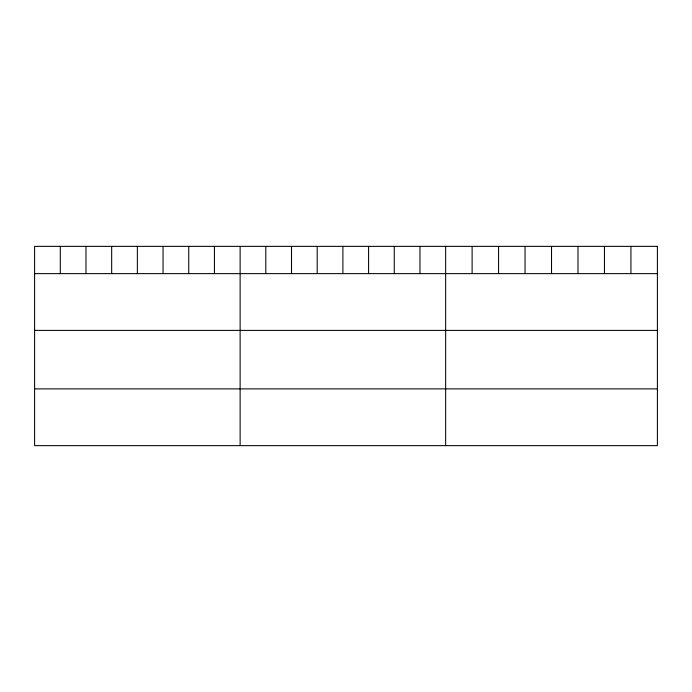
<?xml version="1.0" encoding="UTF-8"?>
<svg xmlns="http://www.w3.org/2000/svg" width="692" height="692" viewBox="0 0 692 692"><rect width="100%" height="100%" fill="white"/><g stroke="black" fill="none" stroke-linecap="round" stroke-linejoin="round"><path stroke-width="1.04" d="M34.6 273.634L657.4 273.634M34.6 330.395L657.4 330.395M34.6 388.878L657.4 388.878M630.931 246.361L630.931 273.634M604.462 246.361L604.462 273.634M577.993 246.361L577.993 273.634M551.524 246.361L551.524 273.634M525.055 246.361L525.055 273.634M498.586 246.361L498.586 273.634M472.117 246.361L472.117 273.634M445.648 246.361L445.648 445.639M419.957 246.361L419.957 273.634M394.267 246.361L394.267 273.634M368.577 246.361L368.577 273.634M342.886 246.361L342.886 273.634M317.195 246.361L317.195 273.634M291.505 246.361L291.505 273.634M265.815 246.361L265.815 273.634M240.124 246.361L240.124 445.639M214.434 246.361L214.434 273.634M188.743 246.361L188.743 273.634M163.053 246.361L163.053 273.634M137.362 246.361L137.362 273.634M111.671 246.361L111.671 273.634M85.981 246.361L85.981 273.634M60.291 246.361L60.291 273.634M657.4 246.361L34.6 246.361L34.6 445.639L657.4 445.639L657.4 246.361"/></g></svg>
